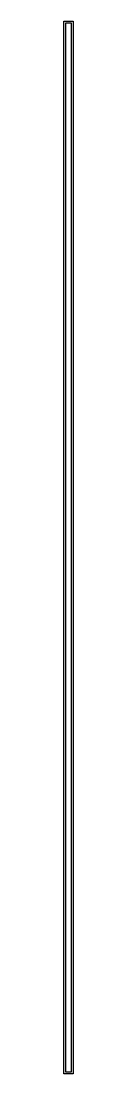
# Model space of a CAD drawing. Header units: millimetres. Extents: x 0 to 0.5, y 0 to 60.2.
import ezdxf

# ---------------------------------------------------------------- set-up
doc = ezdxf.new("R2010")
doc.units = ezdxf.units.MM

# ---------------------------------------------------------------- blocks, each defined once
blk = doc.blocks.new('切割圖型')
at = {"color": 4}
for p, q in [((278.608, 305.727), (278.608, 365.947)), ((278.608, 365.947), (279.128, 365.947)), ((278.718, 305.837), (278.718, 365.837)), ((278.718, 365.837), (279.018, 365.837)), ((279.018, 365.837), (279.018, 305.837)), ((279.128, 365.947), (279.128, 305.727)), ((279.128, 305.727), (278.608, 305.727)), ((279.018, 305.837), (278.718, 305.837))]:
    blk.add_line(p, q, dxfattribs=at)

msp = doc.modelspace()

# ---------------------------------------------------------------- block references
msp.add_blockref('切割圖型', (-278.608, -305.727))

doc.saveas('drawing.dxf')
